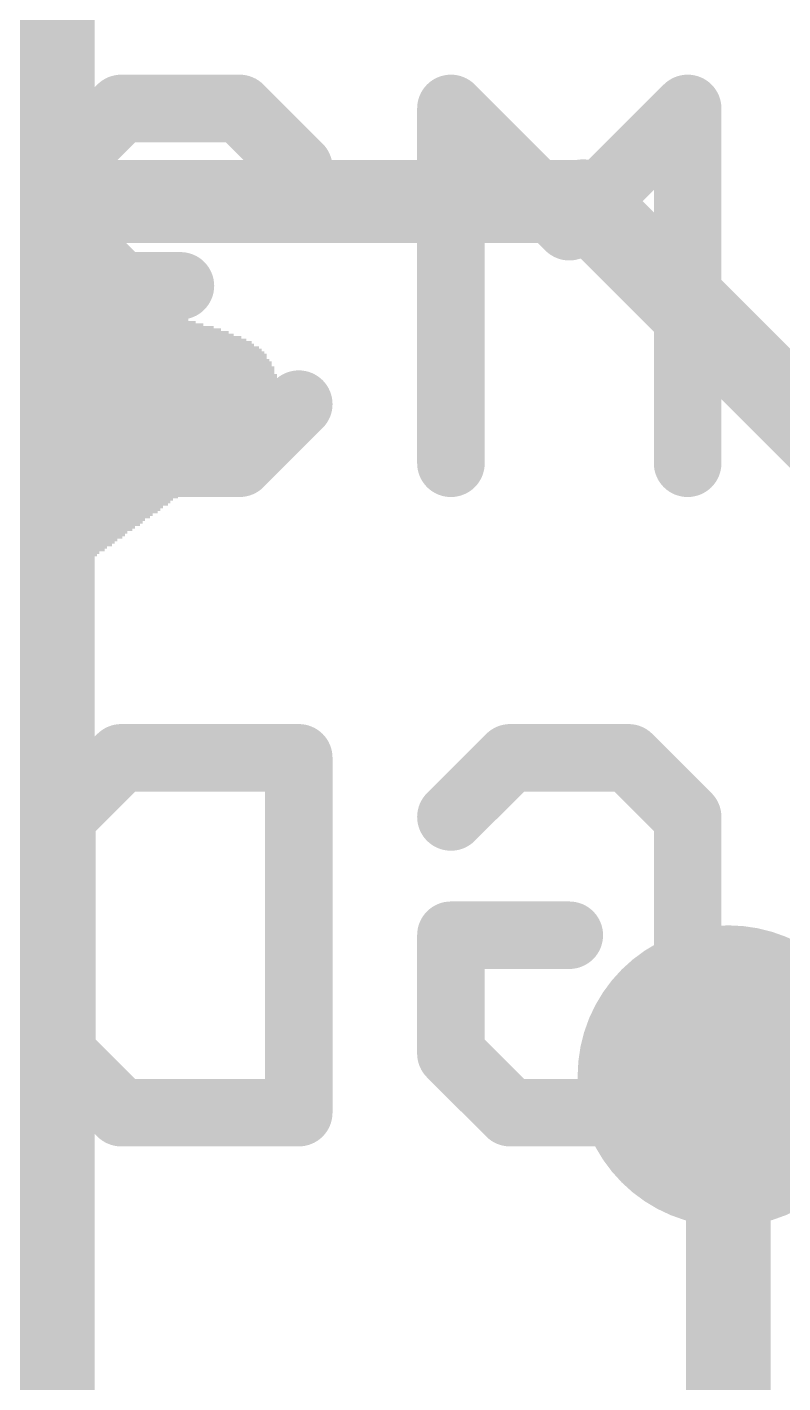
# Model space of a CAD drawing. Extents: x -19.1 to 19.1, y -11.7 to 11.4.
# Drawn here: x 5.511 to 7.784, y -6.512 to -2.432 of the extents above; entities that cross this region are included whole.
import ezdxf

# ---------------------------------------------------------------- set-up
doc = ezdxf.new("R2010")
doc.units = 0
for name, color, linetype in [('1', 12, 'CONTINUOUS'), ('16', 132, 'CONTINUOUS'), ('18', 110, 'CONTINUOUS'), ('21', 40, 'CONTINUOUS'), ('22', 6, 'CONTINUOUS')]:
    doc.layers.add(name, color=color, linetype=linetype)

# ---------------------------------------------------------------- blocks, each defined once
blk = doc.blocks.new('RECT')
blk.add_solid([(-0.5, -0.5), (0.5, -0.5), (-0.5, 0.5), (0.5, 0.5)])
blk = doc.blocks.new('ROUNDV')
at = {"const_width": 0.5}
blk.add_lwpolyline([(0, -0.25, 1), (0, 0.25, 1), (0, -0.25)], format="xyb", dxfattribs=at)

msp = doc.modelspace()

# ---------------------------------------------------------------- linework, layer by layer
at = {"layer": '1'}
for points, const_width in [([(5.03, -2.957), (7.184, -2.957)], 0.25), ([(7.184, -2.957), (8.89, -4.663)], 0.254), ([(7.62, -6.731), (7.62, -5.588)], 0.254)]:
    msp.add_lwpolyline(points, dxfattribs=dict(at, const_width=const_width))
for points, const_width in [([(7.2289, -2.9121, 1), (7.1391, -3.0019)], 0.127), ([(7.184, -3.0195, 1), (7.184, -2.8945)], 0.125), ([(7.6835, -5.588, 1), (7.5565, -5.588)], 0.127)]:
    msp.add_lwpolyline(points, format="xyb", dxfattribs=dict(at, const_width=const_width))
at = {"layer": '16', "const_width": 0.254}
for points in [[(5.588, -7.112), (5.588, -1.999)], [(10.922, -5.588), (7.62, -5.588)]]:
    msp.add_lwpolyline(points, dxfattribs=at)
at = {"layer": '16', "const_width": 0.127}
msp.add_lwpolyline([(7.62, -5.5245, 1), (7.62, -5.6515)], format="xyb", dxfattribs=at)
at = {"layer": '22', "const_width": 0.2032}
for points in [[(5.7944, -2.6767), (5.6164, -2.8546)], [(6.1503, -2.6767), (5.7944, -2.6767)], [(6.3282, -2.8546), (6.1503, -2.6767)], [(7.1417, -3.0326), (6.7858, -2.6767)], [(6.7858, -2.6767), (6.7858, -3.7444)], [(7.4976, -2.6767), (7.1417, -3.0326)], [(7.4976, -3.7444), (7.4976, -2.6767)], [(5.6164, -2.8546), (5.6164, -3.0326)], [(5.6164, -3.0326), (5.7944, -3.2105)], [(5.7944, -3.2105), (5.6164, -3.3885)], [(5.7944, -3.2105), (5.9723, -3.2105)], [(5.6164, -3.3885), (5.6164, -3.5665)], [(5.6164, -3.5665), (5.7944, -3.7444)], [(6.1503, -3.7444), (6.3282, -3.5665)], [(5.7944, -3.7444), (6.1503, -3.7444)], [(5.6164, -4.8086), (5.7944, -4.6307)], [(5.7944, -4.6307), (6.3282, -4.6307)], [(6.3282, -4.6307), (6.3282, -5.6984)], [(6.7858, -4.8086), (6.9638, -4.6307)], [(6.9638, -4.6307), (7.3197, -4.6307)], [(7.3197, -4.6307), (7.4976, -4.8086)], [(5.6164, -5.5205), (5.6164, -4.8086)], [(7.4976, -4.8086), (7.4976, -5.5205)], [(6.7858, -5.5205), (6.7858, -5.1645)], [(6.7858, -5.1645), (7.1417, -5.1645)], [(5.7944, -5.6984), (5.6164, -5.5205)], [(6.9638, -5.6984), (6.7858, -5.5205)], [(7.4976, -5.5205), (7.3197, -5.6984)], [(6.3282, -5.6984), (5.7944, -5.6984)], [(7.3197, -5.6984), (6.9638, -5.6984)]]:
    msp.add_lwpolyline(points, dxfattribs=at)
at = {"layer": '22', "const_width": 0.1016}
for points in [[(5.7944, -2.6259, 1), (5.7944, -2.7275)], [(5.8303, -2.7126, 1), (5.7584, -2.6408)], [(6.1862, -2.6408, 1), (6.1143, -2.7126)], [(6.1503, -2.7275, 1), (6.1503, -2.6259)], [(6.8217, -2.6408, 1), (6.7499, -2.7126)], [(6.8366, -2.6767, 1), (6.735, -2.6767)], [(7.5484, -2.6767, 1), (7.4468, -2.6767)], [(7.5335, -2.7126, 1), (7.4617, -2.6408)], [(5.6672, -2.8546, 1), (5.5656, -2.8546)], [(5.5805, -2.8187, 1), (5.6523, -2.8906)], [(6.2923, -2.8906, 1), (6.3641, -2.8187)], [(5.6523, -2.9967, 1), (5.5805, -3.0685)], [(7.1058, -2.9967, 1), (7.1776, -3.0685)], [(7.1058, -3.0685, 1), (7.1776, -2.9967)], [(5.5656, -3.0326, 1), (5.6672, -3.0326)], [(5.7944, -3.1597, 1), (5.7944, -3.2613)], [(5.8303, -3.2465, 1), (5.7584, -3.1746)], [(5.7584, -3.2465, 1), (5.8303, -3.1746)], [(5.9723, -3.2613, 1), (5.9723, -3.1597)], [(5.6672, -3.3885, 1), (5.5656, -3.3885)], [(5.5805, -3.3526, 1), (5.6523, -3.4244)], [(5.6523, -3.5305, 1), (5.5805, -3.6024)], [(6.3641, -3.6024, 1), (6.2923, -3.5305)], [(5.5656, -3.5665, 1), (5.6672, -3.5665)], [(5.7944, -3.6936, 1), (5.7944, -3.7952)], [(5.7584, -3.7803, 1), (5.8303, -3.7085)], [(6.1143, -3.7085, 1), (6.1862, -3.7803)], [(6.1503, -3.7952, 1), (6.1503, -3.6936)], [(6.735, -3.7444, 1), (6.8366, -3.7444)], [(7.4468, -3.7444, 1), (7.5484, -3.7444)], [(5.7944, -4.5799, 1), (5.7944, -4.6815)], [(5.8303, -4.6666, 1), (5.7584, -4.5948)], [(6.379, -4.6307, 1), (6.2774, -4.6307)], [(6.3282, -4.6815, 1), (6.3282, -4.5799)], [(6.9638, -4.5799, 1), (6.9638, -4.6815)], [(6.9997, -4.6666, 1), (6.9278, -4.5948)], [(7.3556, -4.5948, 1), (7.2837, -4.6666)], [(7.3197, -4.6815, 1), (7.3197, -4.5799)], [(5.6672, -4.8086, 1), (5.5656, -4.8086)], [(5.5805, -4.7727, 1), (5.6523, -4.8446)], [(6.7499, -4.7727, 1), (6.8217, -4.8446)], [(7.5484, -4.8086, 1), (7.4468, -4.8086)], [(7.4617, -4.8446, 1), (7.5335, -4.7727)], [(6.8366, -5.1645, 1), (6.735, -5.1645)], [(6.7858, -5.1137, 1), (6.7858, -5.2153)], [(7.1417, -5.2153, 1), (7.1417, -5.1137)], [(5.6523, -5.4845, 1), (5.5805, -5.5564)], [(6.8217, -5.4845, 1), (6.7499, -5.5564)], [(7.5335, -5.5564, 1), (7.4617, -5.4845)], [(5.5656, -5.5205, 1), (5.6672, -5.5205)], [(6.735, -5.5205, 1), (6.8366, -5.5205)], [(7.4468, -5.5205, 1), (7.5484, -5.5205)], [(5.7944, -5.6476, 1), (5.7944, -5.7492)], [(5.7584, -5.7343, 1), (5.8303, -5.6625)], [(6.3282, -5.7492, 1), (6.3282, -5.6476)], [(6.9638, -5.6476, 1), (6.9638, -5.7492)], [(6.9278, -5.7343, 1), (6.9997, -5.6625)], [(7.2837, -5.6625, 1), (7.3556, -5.7343)], [(7.3197, -5.7492, 1), (7.3197, -5.6476)], [(6.2774, -5.6984, 1), (6.379, -5.6984)]]:
    msp.add_lwpolyline(points, format="xyb", dxfattribs=at)

# ---------------------------------------------------------------- block references
at = {"layer": '18', "xscale": 0.9064, "yscale": 0.9064}
msp.add_blockref('ROUNDV', (7.62, -5.588), dxfattribs=at)
msp.add_blockref('ROUNDV', (7.62, -5.588), dxfattribs=at)
at = {"layer": '21'}
for p, xscale, yscale in [((5.028, -3.1826), 1.1277, 0.0076), ((5.0204, -3.175), 1.0973, 0.0076), ((5.0165, -3.1674), 1.0592, 0.0076), ((5.0051, -3.1598), 1.0211, 0.0077), ((5.066, -3.2207), 1.2954, 0.0076), ((5.0547, -3.2131), 1.2573, 0.0076), ((5.047, -3.2055), 1.2268, 0.0076), ((5.0394, -3.1979), 1.1963, 0.0077), ((5.0356, -3.1902), 1.1583, 0.0076), ((4.8908, -3.2588), 1.8745, 0.0076), ((4.9022, -3.2664), 1.8974, 0.0076), ((5.0927, -3.2512), 1.425, 0.0076), ((5.0851, -3.2436), 1.3944, 0.0076), ((5.0775, -3.236), 1.364, 0.0077), ((5.0699, -3.2283), 1.3335, 0.0076), ((4.9289, -3.2817), 1.9507, 0.0076), ((4.9403, -3.2893), 1.9736, 0.0076), ((4.9632, -3.3045), 2.0193, 0.0076), ((4.9175, -3.2741), 1.9279, 0.0077), ((4.9518, -3.2969), 1.9965, 0.0076), ((4.9822, -3.3198), 2.0726, 0.0076), ((4.9937, -3.3274), 2.0955, 0.0076), ((5.0089, -3.335), 2.126, 0.0076), ((5.0203, -3.3426), 2.1488, 0.0076), ((4.9746, -3.3122), 2.0422, 0.0077), ((5.0546, -3.3731), 2.2326, 0.0076), ((5.0623, -3.3807), 2.2479, 0.0076), ((5.0661, -3.3883), 2.2555, 0.0077), ((5.0318, -3.3502), 2.1717, 0.0077), ((5.0394, -3.3579), 2.1869, 0.0076), ((5.0508, -3.3655), 2.2098, 0.0076), ((5.0775, -3.4112), 2.2936, 0.0076), ((5.0813, -3.4188), 2.3012, 0.0076), ((5.0813, -3.4264), 2.3012, 0.0077), ((5.0737, -3.396), 2.2707, 0.0076), ((5.0775, -3.4036), 2.2784, 0.0076), ((5.085, -3.4417), 2.3241, 0.0076), ((5.085, -3.4493), 2.3241, 0.0076), ((5.0889, -3.4569), 2.3318, 0.0076), ((5.0889, -3.4646), 2.3318, 0.0077), ((5.0851, -3.4341), 2.3088, 0.0076), ((5.0813, -3.5103), 2.3622, 0.0076), ((5.0851, -3.495), 2.3546, 0.0076), ((5.0851, -3.5027), 2.3546, 0.0077), ((5.0851, -3.4722), 2.3394, 0.0076), ((5.0889, -3.4798), 2.347, 0.0076), ((5.0889, -3.4874), 2.347, 0.0076), ((5.0775, -3.5484), 2.3851, 0.0076), ((5.0813, -3.5331), 2.3774, 0.0076), ((5.0813, -3.5408), 2.3774, 0.0077), ((5.0813, -3.5179), 2.3622, 0.0076), ((5.0851, -3.5255), 2.3698, 0.0076), ((5.0661, -3.5789), 2.3927, 0.0077), ((5.0661, -3.5865), 2.3927, 0.0076), ((5.0699, -3.5636), 2.3851, 0.0076), ((5.0699, -3.5712), 2.3851, 0.0076), ((5.0775, -3.556), 2.3851, 0.0076), ((5.0356, -3.6322), 2.4079, 0.0076), ((5.0394, -3.6246), 2.4003, 0.0076), ((5.0469, -3.617), 2.4003, 0.0077), ((5.0547, -3.6017), 2.4003, 0.0076), ((5.0547, -3.6093), 2.4003, 0.0076), ((5.0585, -3.5941), 2.3927, 0.0076), ((4.8298, -3.6703), 2.7432, 0.0076), ((5.0013, -3.6627), 2.4155, 0.0076), ((5.0127, -3.6551), 2.408, 0.0077), ((5.0204, -3.6474), 2.4079, 0.0076), ((5.028, -3.6398), 2.4079, 0.0076), ((5.3441, -3.6779), 1.6993, 0.0076), ((5.3594, -3.6855), 1.6536, 0.0076), ((5.3632, -3.6932), 1.6154, 0.0077), ((5.367, -3.7008), 1.5926, 0.0076), ((5.3708, -3.7084), 1.5697, 0.0076), ((5.3708, -3.716), 1.5393, 0.0076), ((5.3708, -3.7236), 1.524, 0.0076), ((5.3708, -3.7313), 1.5087, 0.0077), ((5.367, -3.7389), 1.4859, 0.0076), ((5.367, -3.7465), 1.4707, 0.0076), ((5.3632, -3.7541), 1.463, 0.0076), ((5.3556, -3.7617), 1.4478, 0.0076), ((5.3518, -3.7694), 1.4402, 0.0077), ((5.3441, -3.777), 1.4249, 0.0076), ((5.3403, -3.7846), 1.4173, 0.0076), ((5.3365, -3.7922), 1.4097, 0.0076), ((5.287, -3.8379), 1.3716, 0.0076), ((5.2984, -3.8303), 1.3793, 0.0076), ((5.3099, -3.8151), 1.3868, 0.0076), ((5.3061, -3.8227), 1.3792, 0.0076), ((5.3213, -3.8075), 1.3944, 0.0077), ((5.3289, -3.7998), 1.3945, 0.0076), ((5.2337, -3.876), 1.3716, 0.0076), ((5.2489, -3.8684), 1.3716, 0.0076), ((5.2565, -3.8608), 1.3716, 0.0076), ((5.268, -3.8532), 1.364, 0.0076), ((5.2794, -3.8456), 1.3716, 0.0077), ((5.1689, -3.9141), 1.3944, 0.0076), ((5.1841, -3.9065), 1.3945, 0.0076), ((5.1956, -3.8989), 1.3868, 0.0076), ((5.2146, -3.8913), 1.3792, 0.0076), ((5.2222, -3.8837), 1.3793, 0.0077), ((5.0356, -3.9599), 1.5393, 0.0077), ((5.0699, -3.9522), 1.4859, 0.0076), ((5.0965, -3.9446), 1.463, 0.0076), ((5.1156, -3.937), 1.4402, 0.0076), ((5.1385, -3.9294), 1.4249, 0.0076), ((5.1536, -3.9218), 1.4097, 0.0077), ((4.0564, -3.9675), 3.4824, 0.0076), ((4.0564, -3.9751), 3.4518, 0.0076), ((4.0602, -3.9827), 3.429, 0.0076), ((4.064, -3.9903), 3.4062, 0.0076), ((4.064, -3.998), 3.3756, 0.0077), ((4.0678, -4.0056), 3.3528, 0.0076), ((4.0716, -4.0132), 3.3147, 0.0076), ((4.0793, -4.0208), 3.2843, 0.0076), ((4.0869, -4.0284), 3.2537, 0.0076), ((4.0907, -4.0361), 3.2156, 0.0077), ((4.1021, -4.0437), 3.1776, 0.0076), ((4.1135, -4.0513), 3.1242, 0.0076), ((4.2317, -4.0589), 2.8727, 0.0076), ((4.5898, -4.0665), 2.1412, 0.0076), ((4.5898, -4.0742), 2.1108, 0.0077), ((4.5898, -4.0818), 2.0955, 0.0076), ((4.586, -4.0894), 2.0726, 0.0076), ((4.586, -4.097), 2.0574, 0.0076), ((4.5822, -4.1046), 2.0498, 0.0076), ((4.5784, -4.1123), 2.0269, 0.0077), ((4.5746, -4.1199), 2.0193, 0.0076), ((4.7346, -4.1275), 1.684, 0.0076), ((4.7346, -4.1351), 1.6535, 0.0076), ((4.7384, -4.1427), 1.6307, 0.0076), ((4.7346, -4.1504), 1.6078, 0.0077), ((4.7384, -4.158), 1.585, 0.0076), ((4.7384, -4.1656), 1.5697, 0.0076)]:
    msp.add_blockref('RECT', p, dxfattribs=dict(at, xscale=xscale, yscale=yscale))

doc.saveas('drawing.dxf')
